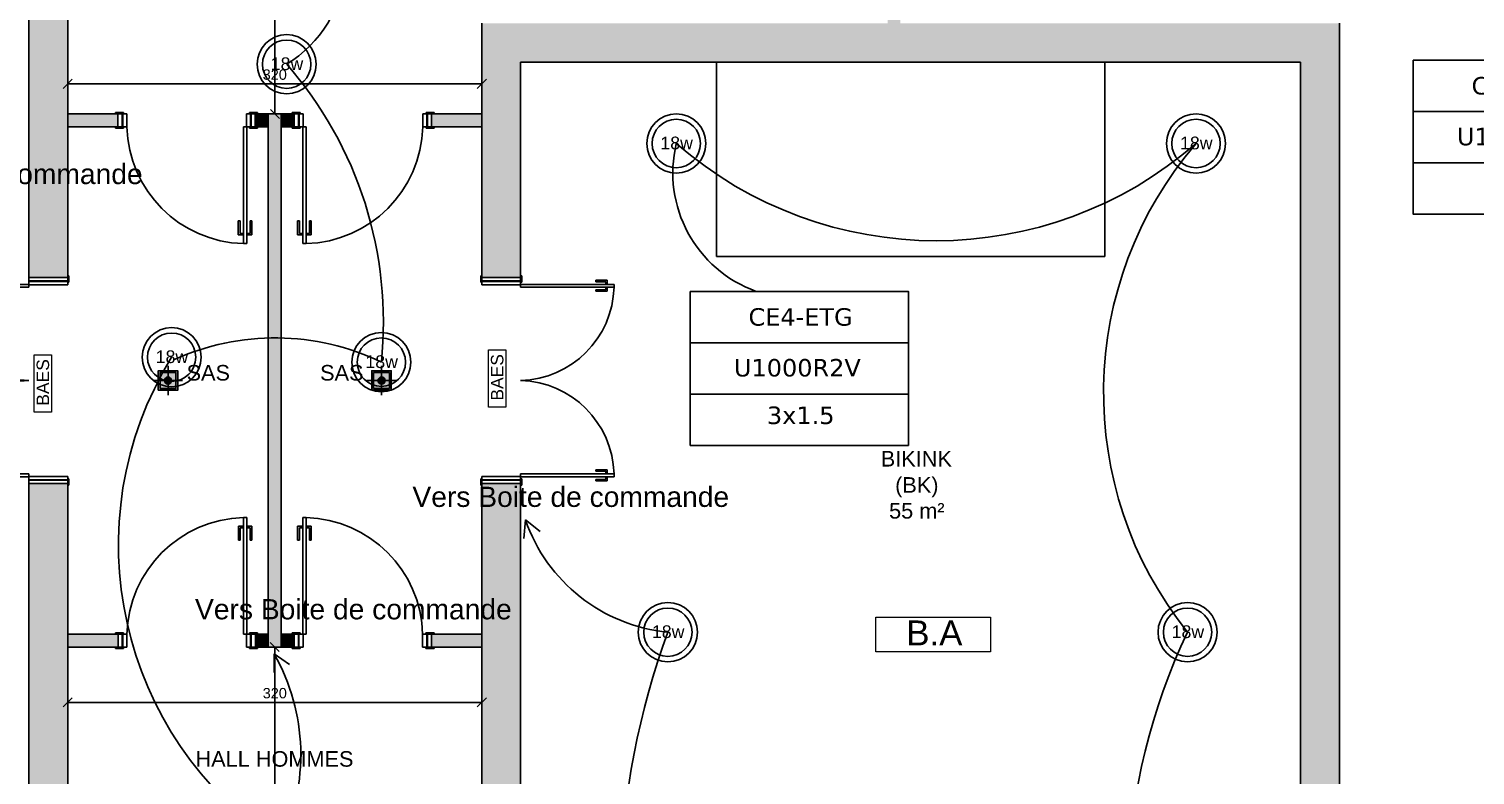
# Model space of a CAD drawing. Header units: millimetres. Extents: x 31778 to 54642, y 18502 to 28743.
# Drawn here: x 51774 to 52891, y 20439 to 21015 of the extents above; entities that cross this region are included whole.
import ezdxf
from ezdxf.enums import TextEntityAlignment as Align

# ---------------------------------------------------------------- set-up
doc = ezdxf.new("R2010")
doc.units = ezdxf.units.MM
doc.linetypes.add('ACAD_ISO03W100', pattern=[30, 12, -18])
for name, color, linetype in [('BS', 1, 'Continuous'), ('CIRCUITS ECLAIRAGE', 1, 'Continuous'), ('MUR BAS', 7, 'Continuous'), ('Plan Archi', 8, 'Continuous')]:
    doc.layers.add(name, color=color, linetype=linetype)
doc.layers.add('STRUCTURE POUTRES', color=5, linetype='ACAD_ISO03W100', lineweight=20)
doc.styles.get("Standard").update_dxf_attribs({"font": 'arial.ttf'})
doc.styles.add('STD', font='arial.ttf')
doc.styles.add('Verdana', font='verdana.ttf')

# ---------------------------------------------------------------- blocks, each defined once
blk = doc.blocks.new('_OBLIQUE')
at = {"color": 0, "linetype": 'ByBlock'}
blk.add_line((-0.5, -0.5), (0.5, 0.5), dxfattribs=at)
blk = doc.blocks.new('18w')
at = {"layer": 'MUR BAS', "color": 1}
for radius in [46.6, 38.1]:
    blk.add_circle((54837.7, -12071.2), radius, dxfattribs=at)
at = {"layer": 'MUR BAS', "color": 1, "insert": (54812.6, -12060.4), "char_height": 20, "attachment_point": 1}
blk.add_mtext_dynamic_manual_height_columns('18w', width=53.485, gutter_width=100, heights=[0], dxfattribs=at)
blk = doc.blocks.new('BS')
at = {"layer": 'BS', "color": 5, "lineweight": 20}
blk.add_lwpolyline([(-0.073, 0.734), (0.373, 0.734), (0.373, -0.74), (-0.073, -0.74)], close=True, dxfattribs=at)
at = {"layer": 'BS', "insert": (-0.014, -0.574), "char_height": 0.3211, "width": 1.19868, "attachment_point": 1, "rotation": 90, "style": 'STD'}
blk.add_mtext('BAES', dxfattribs=at)
blk = doc.blocks.new("bloc d'ambiance")
at = {"layer": 'BS', "color": 5, "lineweight": 20}
blk.add_lwpolyline([(22.11, 6.69), (22.11, -6.69), (-22.11, -6.69), (-22.11, 6.69)], close=True, dxfattribs=at)
at = {"layer": 'BS', "insert": (-10.37, 5.39), "char_height": 9.632, "width": 35.9603, "attachment_point": 1, "style": 'STD'}
blk.add_mtext('B.A', dxfattribs=at)
blk = doc.blocks.new('ETIQ ECL')
at = {"color": 6, "linetype": 'ByBlock'}
blk.add_lwpolyline([(-28.09, 19.8), (28.09, 19.8), (28.09, -19.8), (-28.09, -19.8)], close=True, dxfattribs=at)
at = {"layer": 'STRUCTURE POUTRES', "color": 6, "linetype": 'ByBlock'}
for points in [[(-28.09, 19.8), (28.09, 19.8), (28.09, 6.6), (-28.09, 6.6)], [(-28.09, 6.6), (28.09, 6.6), (28.09, -6.6), (-28.09, -6.6)], [(-28.09, -6.6), (28.09, -6.6), (28.09, -19.8), (-28.09, -19.8)]]:
    blk.add_lwpolyline(points, close=True, dxfattribs=at)
at = {"layer": 'STRUCTURE POUTRES', "color": 6, "linetype": 'ByBlock', "style": 'Verdana'}
for tag, p in [('CIRCUIT', (0.33, 10.99)), ('CABLE', (-0.49, -2.08)), ('SECTION', (0.37, -14.32))]:
    blk.add_attdef(tag, text='', height=4.5, dxfattribs=at).set_placement(p, align=Align.CENTER)
blk = doc.blocks.new('FLECHZ')
at = {"color": 6}
for q in [(-3.4, 14), (-13.5, 5)]:
    blk.add_line((0, 0), q, dxfattribs=at)

msp = doc.modelspace()

# ---------------------------------------------------------------- hatches: boundary and pattern name
at = {"layer": 'Plan Archi'}
h = msp.add_hatch(color=256, dxfattribs=at)
h.dxf.hatch_style = 1
h.paths.add_polyline_path([(51774.293, 20822.712), (51804.293, 20822.712), (51804.293, 21181.533), (51774.293, 21181.533)])
h = msp.add_hatch(color=256, dxfattribs=at)
h.dxf.hatch_style = 1
h.paths.add_polyline_path([(52124.14, 20822.712), (52124.14, 21018.95), (52437.522, 21018.95), (52437.522, 21047.449), (52447.522, 21047.449), (52447.522, 21018.95), (52786.629, 21018.95), (52786.629, 20024.523), (52766.629, 20024.523), (52766.629, 20052.773), (52124.14, 20052.773), (52124.14, 20254.773), (52154.14, 20254.773), (52154.14, 20082.773), (52711.719, 20082.773), (52711.719, 20274.963), (52756.629, 20274.961), (52756.629, 20988.95), (52154.14, 20988.95), (52154.14, 20822.712)])
h.paths.add_polyline_path([(52721.719, 20274.963), (52761.719, 20274.963), (52761.719, 20174.963), (52721.719, 20174.963)], flags=17)
h = msp.add_hatch(color=256, dxfattribs=at)
h.dxf.hatch_style = 1
h.paths.add_polyline_path([(51843.079, 20948.95), (51804.293, 20948.95), (51804.293, 20938.95), (51843.079, 20938.95)])
h = msp.add_hatch(color=256, dxfattribs=at)
h.dxf.hatch_style = 1
h.paths.add_polyline_path([(51949.217, 20948.95), (51959.217, 20948.95), (51959.217, 20938.95), (51949.217, 20938.95)])
h = msp.add_hatch(color=256, dxfattribs=at)
h.dxf.hatch_style = 1
h.paths.add_polyline_path([(51959.217, 20948.95), (51969.217, 20948.95), (51969.217, 20537.499), (51959.217, 20537.499)])
h = msp.add_hatch(color=256, dxfattribs=at)
h.dxf.hatch_style = 1
h.paths.add_polyline_path([(51979.217, 20948.95), (51969.217, 20948.95), (51969.217, 20938.95), (51979.217, 20938.95)])
h = msp.add_hatch(color=256, dxfattribs=at)
h.dxf.hatch_style = 1
h.paths.add_polyline_path([(52085.354, 20948.95), (52124.14, 20948.95), (52124.14, 20938.95), (52085.354, 20938.95)])
at = {"layer": 'Plan Archi', "true_color": 0xffffff}
h = msp.add_hatch(color=7, dxfattribs=at)
h.dxf.hatch_style = 1
h.paths.add_polyline_path([(51874.255, 20735.724), (51889.255, 20735.724), (51889.255, 20750.724), (51874.255, 20750.724)])
at = {"layer": 'Plan Archi'}
h = msp.add_hatch(color=256, dxfattribs=at)
h.dxf.hatch_style = 1
edge = h.paths.add_edge_path()
edge.add_arc((51881.755, 20743.224), 2.727, 0, 360, ccw=False)
at = {"layer": 'Plan Archi', "true_color": 0xffffff}
h = msp.add_hatch(color=7, dxfattribs=at)
h.dxf.hatch_style = 1
h.paths.add_polyline_path([(52039.178, 20735.724), (52054.178, 20735.724), (52054.178, 20750.724), (52039.178, 20750.724)])
at = {"layer": 'Plan Archi'}
h = msp.add_hatch(color=256, dxfattribs=at)
h.dxf.hatch_style = 1
edge = h.paths.add_edge_path()
edge.add_arc((52046.678, 20743.224), 2.727, 0, 360, ccw=False)
h = msp.add_hatch(color=256, dxfattribs=at)
h.dxf.hatch_style = 1
h.paths.add_polyline_path([(51774.293, 20663.737), (51804.293, 20663.737), (51804.293, 20304.917), (51774.293, 20304.917)])
h = msp.add_hatch(color=256, dxfattribs=at)
h.dxf.hatch_style = 1
h.paths.add_polyline_path([(52124.14, 20304.917), (52154.14, 20304.917), (52154.14, 20663.737), (52124.14, 20663.737)], flags=17)
h = msp.add_hatch(color=256, dxfattribs=at)
h.dxf.hatch_style = 1
h.paths.add_polyline_path([(51843.136, 20537.499), (51804.293, 20537.499), (51804.293, 20547.499), (51843.136, 20547.499)])
h = msp.add_hatch(color=256, dxfattribs=at)
h.dxf.hatch_style = 1
h.paths.add_polyline_path([(51949.217, 20537.499), (51959.217, 20537.499), (51959.217, 20547.499), (51949.217, 20547.499)])
h = msp.add_hatch(color=256, dxfattribs=at)
h.dxf.hatch_style = 1
h.paths.add_polyline_path([(51979.217, 20537.499), (51969.217, 20537.499), (51969.217, 20547.499), (51979.217, 20547.499)])
h = msp.add_hatch(color=256, dxfattribs=at)
h.dxf.hatch_style = 1
h.paths.add_polyline_path([(52085.297, 20537.499), (52124.14, 20537.499), (52124.14, 20547.499), (52085.297, 20547.499)])

# ---------------------------------------------------------------- linework, layer by layer
at = {"layer": 'CIRCUITS ECLAIRAGE', "color": 4}
for q in [(51963.617, 20517.796), (51975.679, 20524.067)]:
    msp.add_line((51963.785, 20532.209), q, dxfattribs=at)
for centre, radius, start, end in [((51924.43, 21067.886), 94.243, 301.31139, 51.479112), ((51745.858, 20788.386), 302.279, 354.117882, 41.168434), ((51964.44, 20587.044), 189.117, 64.268743, 114.489945), ((52119.65, 20616.398), 276.149, 148.365086, 236.763637), ((51827.099, 20454.547), 157.208, 333.915031, 29.604322)]:
    msp.add_arc(centre, radius, start, end, dxfattribs=at)
at = {"layer": 'CIRCUITS ECLAIRAGE', "color": 6}
for centre, radius, start, end in [((52368.852, 20903.509), 97.156, 166.501017, 250.352309), ((52475.109, 21157.095), 305.959, 228.999236, 311.000764), ((52899.641, 20733.68), 295.205, 139.298771, 218.722055), ((52280.653, 20678.474), 130.087, 199.216105, 264.358386), ((52846.631, 20337.485), 616.211, 159.923279, 196.042244), ((53096.568, 20344.861), 473.515, 154.45952, 201.490397)]:
    msp.add_arc(centre, radius, start, end, dxfattribs=at)
at = {"layer": 'Plan Archi'}
for p, q in [((51774.293, 21181.533), (51774.293, 20822.712)), ((51804.293, 20822.712), (51804.293, 21181.533)), ((51964.33, 21181.532), (51964.33, 20948.95)), ((52124.14, 20822.712), (52124.14, 21018.95)), ((52786.629, 21018.95), (52786.629, 20024.523)), ((52756.629, 20988.95), (52154.14, 20988.95)), ((52154.14, 20988.95), (52154.14, 20822.712)), ((52305.384, 20988.95), (52605.384, 20988.95)), ((52305.384, 20838.95), (52305.384, 20988.95)), ((52605.384, 20988.95), (52605.384, 20838.95)), ((52756.629, 20274.961), (52756.629, 20988.95)), ((51804.293, 20972.217), (52124.14, 20972.217)), ((51843.079, 20948.95), (51804.293, 20948.95)), ((51804.293, 20948.95), (51804.293, 20938.95)), ((51841.092, 20949.103), (51841.092, 20950.019)), ((51841.092, 20950.019), (51847.36, 20950.019)), ((51847.36, 20949.103), (51841.092, 20949.103)), ((51843.079, 20938.95), (51843.079, 20948.95)), ((51843.079, 20948.95), (51846.29, 20948.95)), ((51843.079, 20938.95), (51843.079, 20948.95)), ((51846.29, 20948.95), (51846.29, 20938.95)), ((51846.748, 20938.95), (51846.748, 20948.95)), ((51846.748, 20948.95), (51849.959, 20948.95)), ((51847.36, 20950.019), (51847.36, 20949.103)), ((51849.959, 20948.95), (51849.959, 20938.95)), ((51942.28, 20938.95), (51942.28, 20948.95)), ((51942.28, 20948.95), (51945.491, 20948.95)), ((51944.574, 20949.103), (51944.574, 20950.019)), ((51944.574, 20950.019), (51950.842, 20950.019)), ((51950.842, 20949.103), (51944.574, 20949.103)), ((51945.491, 20948.95), (51945.491, 20938.95)), ((51945.949, 20938.95), (51945.949, 20948.95)), ((51945.949, 20948.95), (51949.16, 20948.95)), ((51949.16, 20948.95), (51949.16, 20938.95)), ((51949.217, 20948.95), (51959.217, 20948.95)), ((51949.217, 20938.95), (51949.217, 20948.95)), ((51950.842, 20950.019), (51950.842, 20949.103)), ((51959.217, 20948.95), (51969.217, 20948.95)), ((51959.217, 20537.499), (51959.217, 20948.95)), ((51959.217, 20948.95), (51959.217, 20938.95)), ((51979.217, 20948.95), (51969.217, 20948.95)), ((51969.217, 20948.95), (51969.217, 20938.95)), ((51969.217, 20948.95), (51969.217, 20537.499)), ((51983.86, 20950.019), (51977.592, 20950.019)), ((51977.592, 20950.019), (51977.592, 20949.103)), ((51977.592, 20949.103), (51983.86, 20949.103)), ((51979.217, 20938.95), (51979.217, 20948.95)), ((51982.484, 20948.95), (51979.273, 20948.95)), ((51979.273, 20948.95), (51979.273, 20938.95)), ((51982.484, 20938.95), (51982.484, 20948.95)), ((51986.153, 20948.95), (51982.942, 20948.95)), ((51982.942, 20948.95), (51982.942, 20938.95)), ((51983.86, 20949.103), (51983.86, 20950.019)), ((51986.153, 20938.95), (51986.153, 20948.95)), ((52081.685, 20948.95), (52078.474, 20948.95)), ((52078.474, 20948.95), (52078.474, 20938.95)), ((52087.341, 20950.019), (52081.073, 20950.019)), ((52081.073, 20950.019), (52081.073, 20949.103)), ((52081.073, 20949.103), (52087.341, 20949.103)), ((52081.685, 20938.95), (52081.685, 20948.95)), ((52085.354, 20948.95), (52082.143, 20948.95)), ((52082.143, 20948.95), (52082.143, 20938.95)), ((52085.354, 20948.95), (52124.14, 20948.95)), ((52085.354, 20938.95), (52085.354, 20948.95)), ((52085.354, 20938.95), (52085.354, 20948.95)), ((52087.341, 20949.103), (52087.341, 20950.019)), ((52124.14, 20948.95), (52124.14, 20938.95)), ((51804.293, 20938.95), (51843.079, 20938.95)), ((51841.092, 20938.797), (51841.092, 20937.881)), ((51847.36, 20938.797), (51841.092, 20938.797)), ((51841.092, 20937.881), (51847.36, 20937.881)), ((51846.29, 20938.95), (51843.079, 20938.95)), ((51849.959, 20938.95), (51846.748, 20938.95)), ((51847.36, 20937.881), (51847.36, 20938.797)), ((51939.959, 20848.938), (51939.959, 20938.95)), ((51939.959, 20938.95), (51942.601, 20938.95)), ((51945.491, 20938.95), (51942.28, 20938.95)), ((51949.16, 20938.95), (51942.28, 20938.95)), ((51942.601, 20938.95), (51942.601, 20848.938)), ((51944.574, 20938.797), (51944.574, 20937.881)), ((51950.842, 20938.797), (51944.574, 20938.797)), ((51944.574, 20937.881), (51950.842, 20937.881)), ((51949.007, 20938.95), (51944.726, 20938.95)), ((51959.217, 20938.95), (51949.217, 20938.95)), ((51950.842, 20937.881), (51950.842, 20938.797)), ((51969.217, 20938.95), (51979.217, 20938.95)), ((51977.592, 20937.881), (51977.592, 20938.797)), ((51977.592, 20938.797), (51983.86, 20938.797)), ((51983.86, 20937.881), (51977.592, 20937.881)), ((51979.273, 20938.95), (51986.153, 20938.95)), ((51979.426, 20938.95), (51983.707, 20938.95)), ((51982.942, 20938.95), (51986.153, 20938.95)), ((51983.86, 20938.797), (51983.86, 20937.881)), ((51985.832, 20938.95), (51985.832, 20848.938)), ((51988.474, 20938.95), (51985.832, 20938.95)), ((51988.474, 20848.938), (51988.474, 20938.95)), ((52078.474, 20938.95), (52081.685, 20938.95)), ((52081.073, 20937.881), (52081.073, 20938.797)), ((52081.073, 20938.797), (52087.341, 20938.797)), ((52087.341, 20937.881), (52081.073, 20937.881)), ((52082.143, 20938.95), (52085.354, 20938.95)), ((52124.14, 20938.95), (52085.354, 20938.95)), ((52087.341, 20938.797), (52087.341, 20937.881)), ((51936.003, 20855.652), (51936.003, 20866.379)), ((51936.003, 20866.379), (51937.375, 20866.379)), ((51937.375, 20866.379), (51937.375, 20856.781)), ((51937.375, 20856.781), (51939.878, 20856.781)), ((51945.185, 20856.781), (51942.682, 20856.781)), ((51945.185, 20866.379), (51945.185, 20856.781)), ((51946.557, 20866.379), (51945.185, 20866.379)), ((51946.557, 20855.652), (51946.557, 20866.379)), ((51981.876, 20855.652), (51981.876, 20866.379)), ((51981.876, 20866.379), (51983.248, 20866.379)), ((51983.248, 20866.379), (51983.248, 20856.781)), ((51983.248, 20856.781), (51985.751, 20856.781)), ((51991.058, 20856.781), (51988.556, 20856.781)), ((51991.058, 20866.379), (51991.058, 20856.781)), ((51992.43, 20866.379), (51991.058, 20866.379)), ((51992.43, 20855.652), (51992.43, 20866.379)), ((51939.797, 20855.652), (51936.003, 20855.652)), ((51942.601, 20848.938), (51939.959, 20848.938)), ((51939.959, 20848.938), (51942.601, 20848.938)), ((51942.763, 20855.652), (51946.557, 20855.652)), ((51985.67, 20855.652), (51981.876, 20855.652)), ((51985.832, 20848.938), (51988.474, 20848.938)), ((51988.474, 20848.938), (51985.832, 20848.938)), ((51988.636, 20855.652), (51992.43, 20855.652)), ((52605.384, 20838.95), (52305.384, 20838.95)), ((51805.15, 20824.059), (51804.416, 20824.059)), ((51804.416, 20824.059), (51804.416, 20819.037)), ((51805.15, 20819.037), (51805.15, 20824.059)), ((52123.283, 20819.037), (52123.283, 20824.059)), ((52123.283, 20824.059), (52124.018, 20824.059)), ((52124.018, 20824.059), (52124.018, 20819.037)), ((52154.997, 20824.059), (52154.263, 20824.059)), ((52154.263, 20824.059), (52154.263, 20819.037)), ((52154.997, 20819.037), (52154.997, 20824.059)), ((51774.293, 20817.457), (51702.169, 20817.457)), ((51702.169, 20815.339), (51774.293, 20815.339)), ((51774.293, 20822.712), (51804.293, 20822.712)), ((51804.293, 20822.712), (51774.293, 20822.712)), ((51774.293, 20822.712), (51774.293, 20817.2)), ((51774.293, 20822.59), (51774.293, 20819.16)), ((51774.293, 20820.14), (51804.293, 20820.14)), ((51804.293, 20819.772), (51774.293, 20819.772)), ((51774.293, 20819.772), (51774.293, 20817.2)), ((51774.293, 20815.339), (51774.293, 20817.457)), ((51774.293, 20817.2), (51804.293, 20817.2)), ((51804.293, 20820.14), (51804.293, 20822.712)), ((51804.293, 20817.2), (51804.293, 20819.772)), ((51804.416, 20819.037), (51805.15, 20819.037)), ((52124.018, 20819.037), (52123.283, 20819.037)), ((52154.14, 20822.712), (52124.14, 20822.712)), ((52124.14, 20820.14), (52124.14, 20822.712)), ((52124.14, 20822.712), (52154.14, 20822.712)), ((52154.14, 20820.14), (52124.14, 20820.14)), ((52124.14, 20817.2), (52124.14, 20819.772)), ((52124.14, 20819.772), (52154.14, 20819.772)), ((52154.14, 20817.2), (52124.14, 20817.2)), ((52154.14, 20822.712), (52154.14, 20817.2)), ((52154.14, 20822.59), (52154.14, 20819.16)), ((52154.14, 20819.772), (52154.14, 20817.2)), ((52154.14, 20817.457), (52226.264, 20817.457)), ((52154.14, 20815.339), (52154.14, 20817.457)), ((52226.264, 20815.339), (52154.14, 20815.339)), ((52154.263, 20819.037), (52154.997, 20819.037)), ((52220.885, 20820.627), (52212.29, 20820.627)), ((52212.29, 20820.627), (52212.29, 20819.527)), ((52212.29, 20819.527), (52219.98, 20819.527)), ((52212.29, 20813.269), (52219.98, 20813.269)), ((52212.29, 20812.17), (52212.29, 20813.269)), ((52220.885, 20812.17), (52212.29, 20812.17)), ((52219.98, 20819.527), (52219.98, 20817.522)), ((52219.98, 20813.269), (52219.98, 20815.274)), ((52220.885, 20817.586), (52220.885, 20820.627)), ((52220.885, 20815.21), (52220.885, 20812.17)), ((52226.264, 20817.457), (52226.264, 20815.339)), ((52226.264, 20815.339), (52226.264, 20817.457)), ((51702.169, 20671.109), (51774.293, 20671.109)), ((51774.293, 20668.992), (51702.169, 20668.992)), ((51774.293, 20671.109), (51774.293, 20668.992)), ((51774.293, 20669.249), (51804.293, 20669.249)), ((51774.293, 20666.677), (51774.293, 20669.249)), ((51774.293, 20663.737), (51774.293, 20669.249)), ((51774.293, 20663.859), (51774.293, 20667.289)), ((51804.293, 20666.677), (51774.293, 20666.677)), ((51804.293, 20669.249), (51804.293, 20666.677)), ((51804.416, 20667.412), (51805.15, 20667.412)), ((51804.416, 20662.389), (51804.416, 20667.412)), ((51805.15, 20667.412), (51805.15, 20662.389)), ((52124.018, 20667.412), (52123.283, 20667.412)), ((52123.283, 20667.412), (52123.283, 20662.389)), ((52124.018, 20662.389), (52124.018, 20667.412)), ((52154.14, 20669.249), (52124.14, 20669.249)), ((52124.14, 20669.249), (52124.14, 20666.677)), ((52124.14, 20666.677), (52154.14, 20666.677)), ((52226.264, 20671.109), (52154.14, 20671.109)), ((52154.14, 20671.109), (52154.14, 20668.992)), ((52154.14, 20666.677), (52154.14, 20669.249)), ((52154.14, 20663.737), (52154.14, 20669.249)), ((52154.14, 20668.992), (52226.264, 20668.992)), ((52154.14, 20663.859), (52154.14, 20667.289)), ((52154.263, 20667.412), (52154.997, 20667.412)), ((52154.263, 20662.389), (52154.263, 20667.412)), ((52154.997, 20667.412), (52154.997, 20662.389)), ((52220.885, 20674.279), (52212.29, 20674.279)), ((52212.29, 20674.279), (52212.29, 20673.18)), ((52212.29, 20673.18), (52219.98, 20673.18)), ((52212.29, 20666.922), (52219.98, 20666.922)), ((52212.29, 20665.822), (52212.29, 20666.922)), ((52219.98, 20673.18), (52219.98, 20671.174)), ((52219.98, 20666.922), (52219.98, 20668.927)), ((52220.885, 20671.239), (52220.885, 20674.279)), ((52220.885, 20668.862), (52220.885, 20665.822)), ((52226.264, 20668.992), (52226.264, 20671.109)), ((52226.264, 20671.109), (52226.264, 20668.992)), ((51774.293, 20666.309), (51804.293, 20666.309)), ((51774.293, 20663.737), (51804.293, 20663.737)), ((51774.293, 20304.917), (51774.293, 20663.737)), ((51804.293, 20663.737), (51774.293, 20663.737)), ((51804.293, 20666.309), (51804.293, 20663.737)), ((51804.293, 20663.737), (51804.293, 20304.917)), ((51805.15, 20662.389), (51804.416, 20662.389)), ((52123.283, 20662.389), (52124.018, 20662.389)), ((52154.14, 20666.309), (52124.14, 20666.309)), ((52124.14, 20666.309), (52124.14, 20663.737)), ((52124.14, 20663.737), (52154.14, 20663.737)), ((52154.14, 20663.737), (52124.14, 20663.737)), ((52124.14, 20663.737), (52124.14, 20304.917)), ((52154.14, 20304.917), (52154.14, 20663.737)), ((52154.997, 20662.389), (52154.263, 20662.389)), ((52220.885, 20665.822), (52212.29, 20665.822)), ((51940.016, 20637.51), (51940.016, 20547.499)), ((51942.658, 20637.51), (51940.016, 20637.51)), ((51940.016, 20637.51), (51942.658, 20637.51)), ((51942.658, 20547.499), (51942.658, 20637.51)), ((51985.775, 20547.499), (51985.775, 20637.51)), ((51985.775, 20637.51), (51988.418, 20637.51)), ((51988.418, 20637.51), (51985.775, 20637.51)), ((51988.418, 20637.51), (51988.418, 20547.499)), ((51936.06, 20630.797), (51936.06, 20620.07)), ((51939.854, 20630.797), (51936.06, 20630.797)), ((51937.432, 20620.07), (51937.432, 20629.668)), ((51937.432, 20629.668), (51939.934, 20629.668)), ((51945.242, 20629.668), (51942.739, 20629.668)), ((51942.82, 20630.797), (51946.614, 20630.797)), ((51945.242, 20620.07), (51945.242, 20629.668)), ((51946.614, 20630.797), (51946.614, 20620.07)), ((51981.819, 20630.797), (51981.819, 20620.07)), ((51985.613, 20630.797), (51981.819, 20630.797)), ((51983.192, 20620.07), (51983.192, 20629.668)), ((51983.192, 20629.668), (51985.694, 20629.668)), ((51991.001, 20629.668), (51988.499, 20629.668)), ((51988.58, 20630.797), (51992.374, 20630.797)), ((51991.001, 20620.07), (51991.001, 20629.668)), ((51992.374, 20630.797), (51992.374, 20620.07)), ((51936.06, 20620.07), (51937.432, 20620.07)), ((51946.614, 20620.07), (51945.242, 20620.07)), ((51981.819, 20620.07), (51983.192, 20620.07)), ((51992.374, 20620.07), (51991.001, 20620.07)), ((51804.293, 20537.499), (51804.293, 20547.499)), ((51804.293, 20547.499), (51843.136, 20547.499)), ((51841.149, 20547.651), (51841.149, 20548.568)), ((51841.149, 20548.568), (51847.417, 20548.568)), ((51847.417, 20547.651), (51841.149, 20547.651)), ((51843.136, 20547.499), (51843.136, 20537.499)), ((51843.136, 20547.499), (51843.136, 20537.499)), ((51846.347, 20547.499), (51843.136, 20547.499)), ((51846.347, 20537.499), (51846.347, 20547.499)), ((51846.805, 20547.499), (51846.805, 20537.499)), ((51850.016, 20547.499), (51846.805, 20547.499)), ((51847.417, 20548.568), (51847.417, 20547.651)), ((51850.016, 20537.499), (51850.016, 20547.499)), ((51940.016, 20547.499), (51942.658, 20547.499)), ((51942.337, 20547.499), (51942.337, 20537.499)), ((51945.548, 20547.499), (51942.337, 20547.499)), ((51949.217, 20547.499), (51942.337, 20547.499)), ((51944.63, 20547.651), (51944.63, 20548.568)), ((51944.63, 20548.568), (51950.898, 20548.568)), ((51950.898, 20547.651), (51944.63, 20547.651)), ((51949.064, 20547.499), (51944.783, 20547.499)), ((51945.548, 20537.499), (51945.548, 20547.499)), ((51946.006, 20547.499), (51946.006, 20537.499)), ((51959.217, 20547.499), (51949.217, 20547.499)), ((51949.217, 20547.499), (51949.217, 20537.499)), ((51949.217, 20537.499), (51949.217, 20547.499)), ((51950.898, 20548.568), (51950.898, 20547.651)), ((51959.217, 20537.499), (51959.217, 20547.499)), ((51969.217, 20537.499), (51969.217, 20547.499)), ((51969.217, 20547.499), (51979.217, 20547.499)), ((51983.803, 20548.568), (51977.535, 20548.568)), ((51977.535, 20548.568), (51977.535, 20547.651)), ((51977.535, 20547.651), (51983.803, 20547.651)), ((51979.217, 20537.499), (51979.217, 20547.499)), ((51979.217, 20547.499), (51986.096, 20547.499)), ((51979.217, 20547.499), (51979.217, 20537.499)), ((51979.37, 20547.499), (51983.65, 20547.499)), ((51982.427, 20547.499), (51982.427, 20537.499)), ((51982.886, 20537.499), (51982.886, 20547.499)), ((51982.886, 20547.499), (51986.096, 20547.499)), ((51983.803, 20547.651), (51983.803, 20548.568)), ((51988.418, 20547.499), (51985.775, 20547.499)), ((51986.096, 20547.499), (51986.096, 20537.499)), ((52078.418, 20537.499), (52078.418, 20547.499)), ((52078.418, 20547.499), (52081.628, 20547.499)), ((52087.285, 20548.568), (52081.017, 20548.568)), ((52081.017, 20548.568), (52081.017, 20547.651)), ((52081.017, 20547.651), (52087.285, 20547.651)), ((52081.628, 20547.499), (52081.628, 20537.499)), ((52082.087, 20537.499), (52082.087, 20547.499)), ((52082.087, 20547.499), (52085.297, 20547.499)), ((52085.297, 20547.499), (52085.297, 20537.499)), ((52124.14, 20547.499), (52085.297, 20547.499)), ((52085.297, 20547.499), (52085.297, 20537.499)), ((52087.285, 20547.651), (52087.285, 20548.568)), ((52124.14, 20537.499), (52124.14, 20547.499)), ((51843.136, 20537.499), (51804.293, 20537.499)), ((51841.149, 20537.346), (51841.149, 20536.43)), ((51847.417, 20537.346), (51841.149, 20537.346)), ((51841.149, 20536.43), (51847.417, 20536.43)), ((51843.136, 20537.499), (51846.347, 20537.499)), ((51846.805, 20537.499), (51850.016, 20537.499)), ((51847.417, 20536.43), (51847.417, 20537.346)), ((51942.337, 20537.499), (51945.548, 20537.499)), ((51944.63, 20537.346), (51944.63, 20536.43)), ((51950.898, 20537.346), (51944.63, 20537.346)), ((51944.63, 20536.43), (51950.898, 20536.43)), ((51946.006, 20537.499), (51949.217, 20537.499)), ((51949.217, 20537.499), (51959.217, 20537.499)), ((51950.898, 20536.43), (51950.898, 20537.346)), ((51969.217, 20537.499), (51959.217, 20537.499)), ((51964.217, 20537.499), (51964.217, 20304.773)), ((51979.217, 20537.499), (51969.217, 20537.499)), ((51977.535, 20536.43), (51977.535, 20537.346)), ((51977.535, 20537.346), (51983.803, 20537.346)), ((51983.803, 20536.43), (51977.535, 20536.43)), ((51982.427, 20537.499), (51979.217, 20537.499)), ((51986.096, 20537.499), (51982.886, 20537.499)), ((51983.803, 20537.346), (51983.803, 20536.43)), ((52081.628, 20537.499), (52078.418, 20537.499)), ((52081.017, 20536.43), (52081.017, 20537.346)), ((52081.017, 20537.346), (52087.285, 20537.346)), ((52087.285, 20536.43), (52081.017, 20536.43)), ((52085.297, 20537.499), (52082.087, 20537.499)), ((52085.297, 20537.499), (52124.14, 20537.499)), ((52087.285, 20537.346), (52087.285, 20536.43)), ((51804.293, 20494.804), (52124.14, 20494.804))]:
    msp.add_line(p, q, dxfattribs=at)
at = {"layer": 'Plan Archi', "flags": 128}
for points in [[(51874.255, 20735.724), (51889.255, 20735.724), (51889.255, 20750.724), (51874.255, 20750.724)], [(51875.619, 20737.088), (51887.891, 20737.088), (51887.891, 20749.361), (51875.619, 20749.361)], [(52039.178, 20735.724), (52054.178, 20735.724), (52054.178, 20750.724), (52039.178, 20750.724)], [(52040.542, 20737.088), (52052.815, 20737.088), (52052.815, 20749.361), (52040.542, 20749.361)]]:
    msp.add_lwpolyline(points, close=True, dxfattribs=at)
at = {"layer": 'Plan Archi'}
for points in [[(51881.755, 20731.974), (51881.755, 20754.474)], [(52046.678, 20731.974), (52046.678, 20754.474)], [(51870.505, 20743.224), (51893.005, 20743.224)], [(52035.428, 20743.224), (52057.928, 20743.224)]]:
    msp.add_lwpolyline(points, dxfattribs=at)
for centre in [(51881.755, 20743.224), (52046.678, 20743.224)]:
    msp.add_circle(centre, 2.727, dxfattribs=at)
for centre, radius, start, end in [((51942.415, 20941.394), 92.488, 181.514166, 268.478407), ((51986.019, 20941.394), 92.488, 271.521593, 358.485834), ((51776.251, 20817.307), 74.109, 181.521593, 268.485834), ((52152.182, 20817.307), 74.109, 271.514166, 358.478407), ((51776.251, 20669.142), 74.109, 91.514166, 178.478407), ((52152.182, 20669.142), 74.109, 1.521593, 88.485834), ((51942.472, 20545.055), 92.488, 91.521593, 178.485834), ((51985.962, 20545.055), 92.488, 1.514166, 88.478407)]:
    msp.add_arc(centre, radius, start, end, dxfattribs=at)

# ---------------------------------------------------------------- block references
at = {"layer": 'CIRCUITS ECLAIRAGE'}
for name, p, xscale, yscale, zscale in [('18w', (25102.928, 26902.243), 0.4899999999999999, 0.4899999999999999, 0.4899999999999999), ('18w', (25403.9, 26841.062), 0.4899999999999999, 0.4899999999999999, 0.4899999999999999), ('18w', (25805.36, 26841.062), 0.4899999999999999, 0.4899999999999999, 0.4899999999999999), ('18w', (25014.056, 26676.113), 0.4899999999999999, 0.4899999999999999, 0.4899999999999999), ('18w', (25176.067, 26672.282), 0.4899999999999999, 0.4899999999999999, 0.4899999999999999), ('BS', (51780.655, 20741.047, -0.077), 30, 30, 30), ('BS', (52131.6, 20744.971, -0.077), 30, 30, 30), ('18w', (25397.385, 26463.89), 0.4899999999999999, 0.4899999999999999, 0.4899999999999999), ('18w', (25798.846, 26463.89), 0.4899999999999999, 0.4899999999999999, 0.4899999999999999)]:
    msp.add_blockref(name, p, dxfattribs=dict(at, xscale=xscale, yscale=yscale, zscale=zscale))
at = {"layer": 'CIRCUITS ECLAIRAGE', "color": 6, "linetype": 'ByBlock', "xscale": 3, "yscale": 3, "zscale": 3}
for p, values in [((52927.894, 20931.024), {'SECTION': '3x1.5', 'CABLE': 'U1000R2V', 'CIRCUIT': 'CE5-ETG'}), ((52369.372, 20752.609), {'SECTION': '3x1.5', 'CABLE': 'U1000R2V', 'CIRCUIT': 'CE4-ETG'})]:
    msp.add_blockref('ETIQ ECL', p, dxfattribs=at).add_auto_attribs(values)
at = {"layer": 'CIRCUITS ECLAIRAGE', "color": 6, "rotation": 161.9964961139117}
msp.add_blockref('FLECHZ', (52157.813, 20635.658), dxfattribs=at)
at = {"layer": 'CIRCUITS ECLAIRAGE', "color": 6, "xscale": 2, "yscale": 2, "zscale": 2}
msp.add_blockref("bloc d'ambiance", (52472.783, 20547.289, -0.077), dxfattribs=at)
at = {"layer": 'Plan Archi', "xscale": 7, "yscale": 7, "zscale": 7}
for p, rotation in [((51804.293, 20972.217), 180), ((51964.33, 20948.95), 270), ((51964.217, 20537.499), 90), ((51804.293, 20494.804), 180)]:
    msp.add_blockref('_OBLIQUE', p, dxfattribs=dict(at, rotation=rotation))
for p in [(52124.14, 20972.217), (52124.14, 20494.804)]:
    msp.add_blockref('_OBLIQUE', p, dxfattribs=at)

# ---------------------------------------------------------------- texts
at = {"layer": 'Plan Archi', "color": 6}
for p in [(51617.478, 20894.844), (52070.531, 20645.69), (51902.596, 20558.915)]:
    msp.add_text('Vers Boite de commande', height=15.6, dxfattribs=at).set_placement(p)
at = {"layer": 'Plan Archi'}
for p in [(51896.074, 20743.224), (51999.217, 20743.224)]:
    msp.add_text('SAS', height=12, dxfattribs=at).set_placement(p)
at = {"layer": 'Plan Archi', "linetype": 'ByBlock'}
for s, p in [('BIKINK', (52432.304, 20676.867)), ('(BK)', (52443.416, 20656.662)), ('55 m²', (52438.75, 20636.662))]:
    msp.add_text(s, height=12, rotation=360, dxfattribs=at).set_placement(p)
msp.add_text('HALL HOMMES', height=12, dxfattribs=at).set_placement((51902.968, 20445.204))
at = {"layer": 'Plan Archi', "char_height": 8, "attachment_point": 5}
for insert in [(51964.217, 20979.305), (51964.217, 20501.891)]:
    msp.add_mtext('\\A1;320', dxfattribs=dict(at, insert=insert))

doc.saveas('drawing.dxf')
